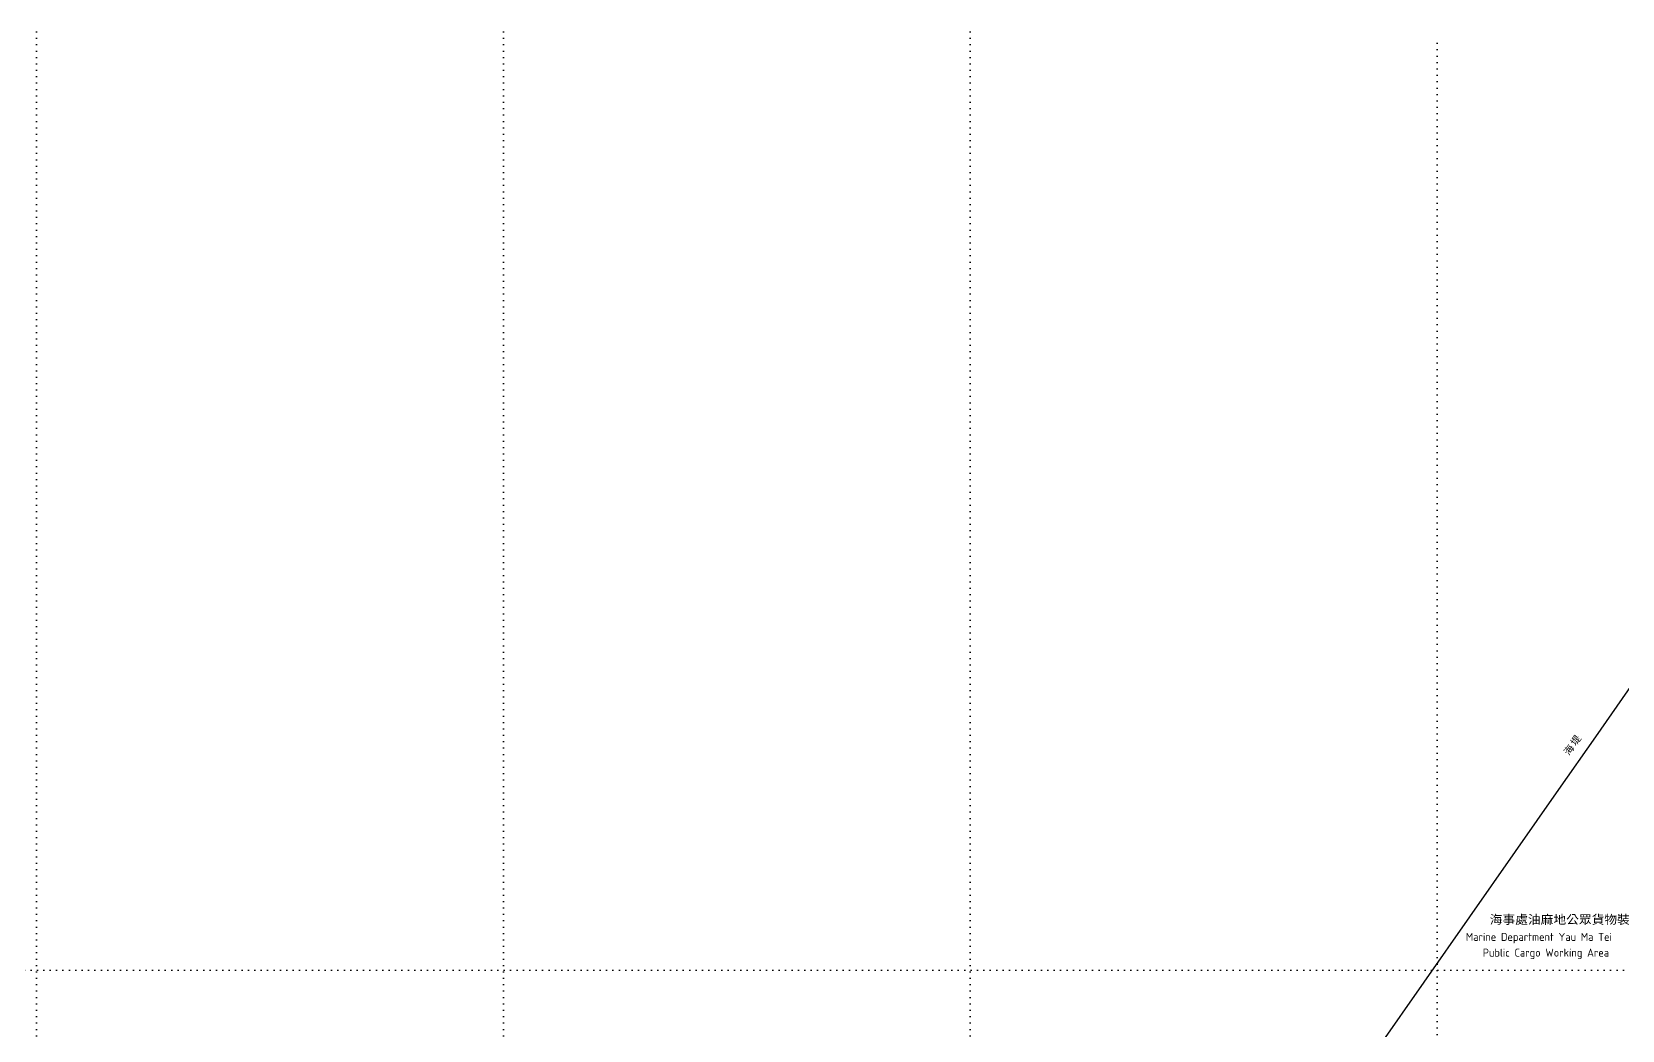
# Model space of a CAD drawing. Header units: millimetres. Extents: x 833600 to 836188, y 817398 to 820116.
# Drawn here: x 834099 to 834439.7, y 818487.1 to 818701 of the extents above; entities that cross this region are included whole.
import ezdxf

# ---------------------------------------------------------------- set-up
doc = ezdxf.new("R2010")
doc.units = ezdxf.units.MM
doc.linetypes.add('DOT', pattern=[6.35, 0, -6.35])
doc.layers.add('01-basemap', color=8, linetype='Continuous', lineweight=15)
doc.layers.add('01-Grid', color=7, linetype='DOT', lineweight=25)
doc.styles.add('HK_ENG_11', font='HK_ENG.ttf')
doc.styles.add('SMO_Hei_W3', font='smo_hei_w3.ttf')

msp = doc.modelspace()

# ---------------------------------------------------------------- linework, layer by layer
at = {"layer": '01-basemap', "linetype": 'Continuous', "lineweight": 30, "flags": 128}
msp.add_lwpolyline([(834360.42, 818444.65), (834367.89, 818455.4), (834416.83, 818525.39), (834426.11, 818538.66), (834434.01, 818550), (834450, 818572.94), (834468.51, 818599.5), (834468.88, 818600)], dxfattribs=at)
at = {"layer": '01-Grid', "ltscale": 0.2}
for p, q in [((834100, 818701.02), (834100, 817400)), ((834200, 818701.02), (834200, 817400)), ((834300, 818701.02), (834300, 817400)), ((834400, 818698.57), (834400, 817397.54)), ((836188.05, 818500), (833600, 818500))]:
    msp.add_line(p, q, dxfattribs=at)

# ---------------------------------------------------------------- texts
at = {"layer": '01-basemap', "style": 'SMO_Hei_W3', "width": 1.05}
for s, rotation, p in [('堤', 54.3472, (834429.7, 818547.91)), ('海', 54.3067, (834428.24, 818545.87))]:
    msp.add_text(s, height=1.5, rotation=rotation, dxfattribs=at).set_placement(p)
at = {"layer": '01-basemap'}
for s, height, style, width, p in [('海事處油麻地公眾貨物裝卸區', 1.905, 'SMO_Hei_W3', 1.05, (834411.3, 818509.89)), ('Marine Department Yau Ma Tei', 1.7145, 'HK_ENG_11', 1.1, (834406.18, 818506.25)), ('Public Cargo Working Area', 1.7145, 'HK_ENG_11', 1.1, (834409.81, 818502.88))]:
    msp.add_text(s, height=height, dxfattribs=dict(at, style=style, width=width)).set_placement(p)

doc.saveas('drawing.dxf')
